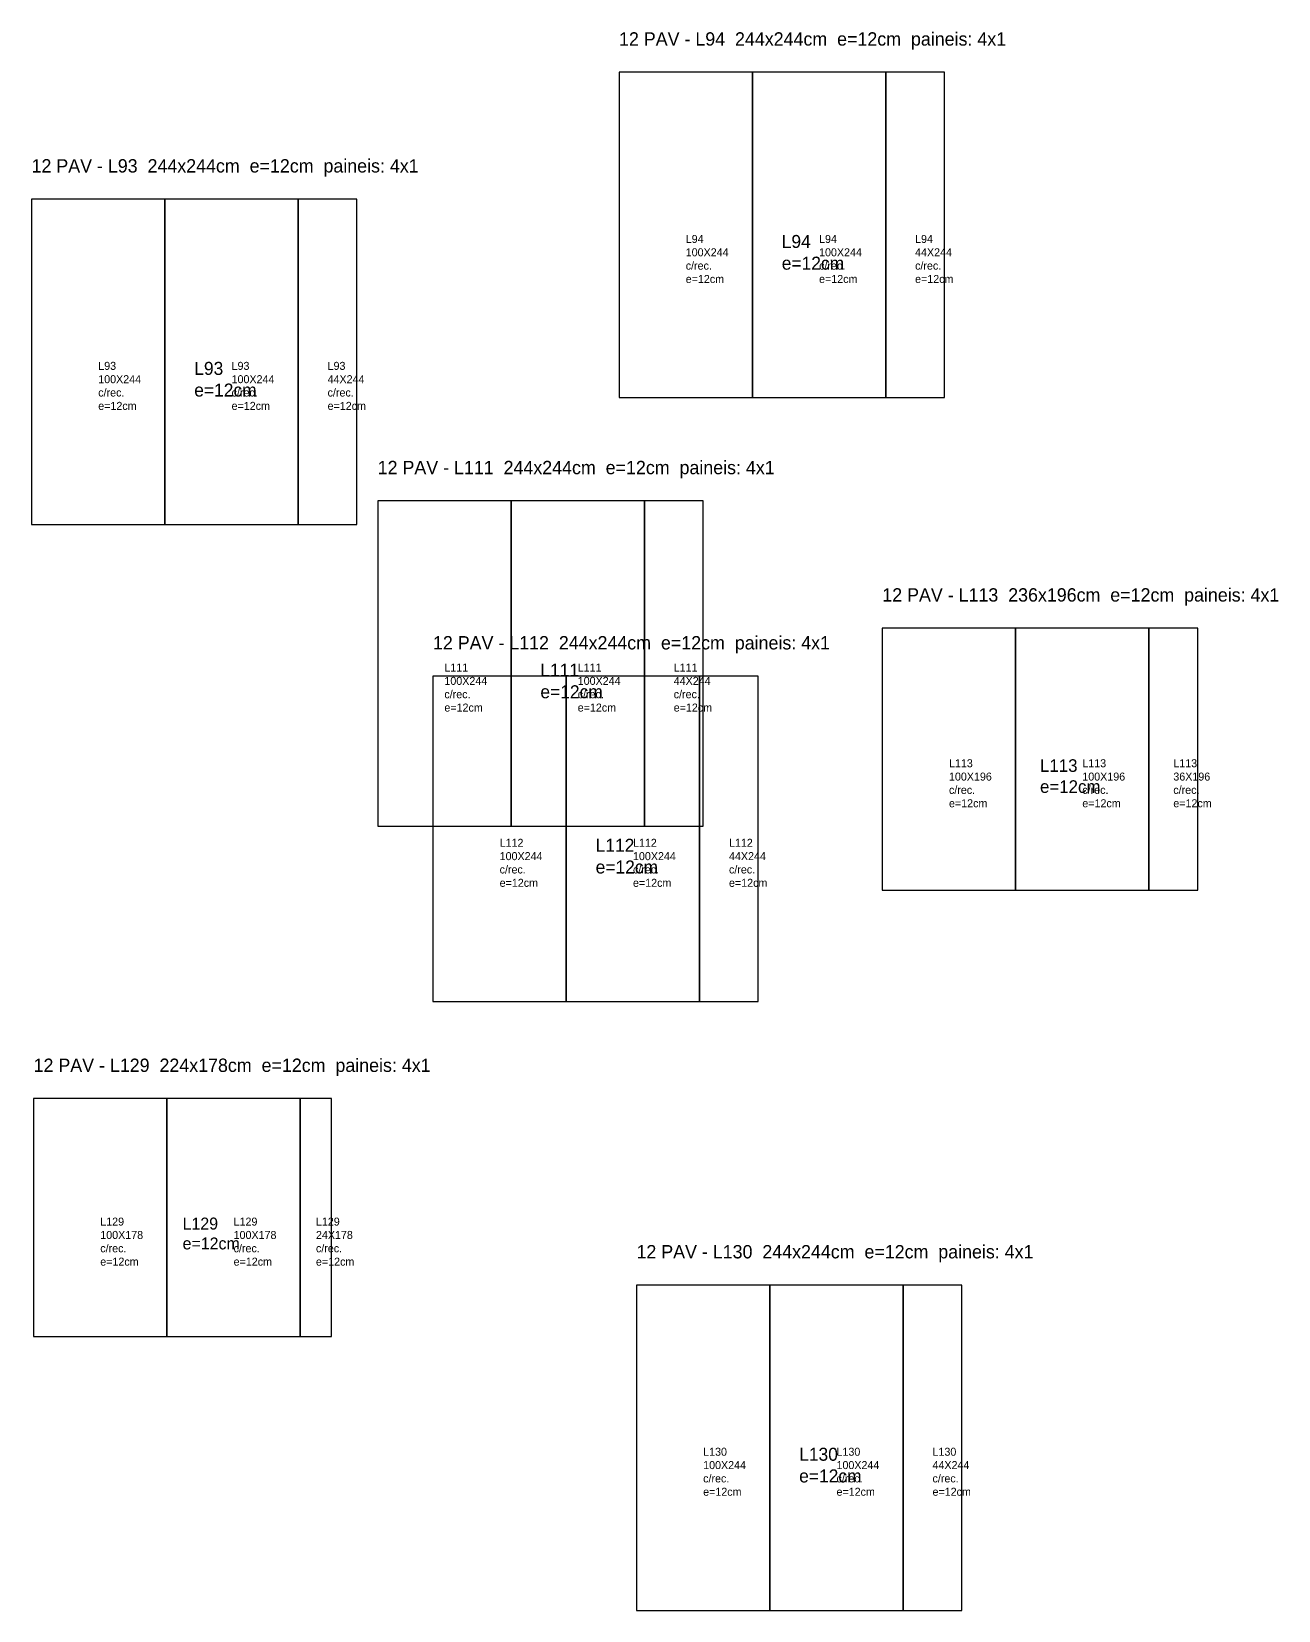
# Model space of a CAD drawing. Header units: metres. Extents: x -8087 to 184, y -3122 to 4551.
# Drawn here: x -4332 to -3396, y 3174 to 4358 of the extents above; entities that cross this region are included whole.
import ezdxf

# ---------------------------------------------------------------- set-up
doc = ezdxf.new("R2010")
doc.units = ezdxf.units.M

msp = doc.modelspace()

# ---------------------------------------------------------------- linework, layer by layer
at = {"layer": 'Contorno'}
for points in [[(-3890.92, 4083.49), (-3646.92, 4083.49), (-3646.92, 4327.49), (-3890.92, 4327.49), (-3890.92, 4083.49)], [(-4331.51, 3988.33), (-4087.51, 3988.33), (-4087.51, 4232.33), (-4331.51, 4232.33), (-4331.51, 3988.33)], [(-4071.92, 3762.08), (-3827.92, 3762.08), (-3827.92, 4006.08), (-4071.92, 4006.08), (-4071.92, 3762.08)], [(-3693.49, 3714.07), (-3456.99, 3714.07), (-3456.99, 3910.57), (-3693.49, 3910.57), (-3693.49, 3714.07)], [(-4030.48, 3630.66), (-3786.48, 3630.66), (-3786.48, 3874.66), (-4030.48, 3874.66), (-4030.48, 3630.66)], [(-4329.99, 3379.33), (-4106.49, 3379.33), (-4106.49, 3557.83), (-4329.99, 3557.83), (-4329.99, 3379.33)], [(-3877.85, 3174), (-3633.85, 3174), (-3633.85, 3418), (-3877.85, 3418), (-3877.85, 3174)]]:
    msp.add_lwpolyline(points, close=True, dxfattribs=at)
at = {"layer": 'Paineis'}
for points in [[(-3890.92, 4083.49), (-3790.92, 4083.49), (-3790.92, 4327.49), (-3890.92, 4327.49)], [(-3790.92, 4083.49), (-3690.92, 4083.49), (-3690.92, 4327.49), (-3790.92, 4327.49)], [(-3690.92, 4083.49), (-3646.92, 4083.49), (-3646.92, 4327.49), (-3690.92, 4327.49)], [(-4331.51, 3988.33), (-4231.51, 3988.33), (-4231.51, 4232.33), (-4331.51, 4232.33)], [(-4231.51, 3988.33), (-4131.51, 3988.33), (-4131.51, 4232.33), (-4231.51, 4232.33)], [(-4131.51, 3988.33), (-4087.51, 3988.33), (-4087.51, 4232.33), (-4131.51, 4232.33)], [(-4071.92, 3762.08), (-3971.92, 3762.08), (-3971.92, 4006.08), (-4071.92, 4006.08)], [(-3971.92, 3762.08), (-3871.92, 3762.08), (-3871.92, 4006.08), (-3971.92, 4006.08)], [(-3871.92, 3762.08), (-3827.92, 3762.08), (-3827.92, 4006.08), (-3871.92, 4006.08)], [(-3693.49, 3714.07), (-3593.49, 3714.07), (-3593.49, 3910.57), (-3693.49, 3910.57)], [(-3593.49, 3714.07), (-3493.49, 3714.07), (-3493.49, 3910.57), (-3593.49, 3910.57)], [(-3493.49, 3714.07), (-3456.99, 3714.07), (-3456.99, 3910.57), (-3493.49, 3910.57)], [(-4030.48, 3630.66), (-3930.48, 3630.66), (-3930.48, 3874.66), (-4030.48, 3874.66)], [(-3930.48, 3630.66), (-3830.48, 3630.66), (-3830.48, 3874.66), (-3930.48, 3874.66)], [(-3830.48, 3630.66), (-3786.48, 3630.66), (-3786.48, 3874.66), (-3830.48, 3874.66)], [(-4329.99, 3379.33), (-4229.99, 3379.33), (-4229.99, 3557.83), (-4329.99, 3557.83)], [(-4229.99, 3379.33), (-4129.99, 3379.33), (-4129.99, 3557.83), (-4229.99, 3557.83)], [(-4129.99, 3379.33), (-4106.49, 3379.33), (-4106.49, 3557.83), (-4129.99, 3557.83)], [(-3877.85, 3174), (-3777.85, 3174), (-3777.85, 3418), (-3877.85, 3418)], [(-3777.85, 3174), (-3677.85, 3174), (-3677.85, 3418), (-3777.85, 3418)], [(-3677.85, 3174), (-3633.85, 3174), (-3633.85, 3418), (-3677.85, 3418)]]:
    msp.add_lwpolyline(points, close=True, dxfattribs=at)

# ---------------------------------------------------------------- texts
at = {"layer": 'AUX00', "char_height": 6, "attachment_point": 1}
for s, insert in [('L94\\P100X244\\Pc/rec.\\Pe=12cm', (-3840.92, 4205.49)), ('L94\\P100X244\\Pc/rec.\\Pe=12cm', (-3740.92, 4205.49)), ('L94\\P44X244\\Pc/rec.\\Pe=12cm', (-3668.92, 4205.49)), ('L93\\P100X244\\Pc/rec.\\Pe=12cm', (-4281.51, 4110.33)), ('L93\\P100X244\\Pc/rec.\\Pe=12cm', (-4181.51, 4110.33)), ('L93\\P44X244\\Pc/rec.\\Pe=12cm', (-4109.51, 4110.33)), ('L111\\P100X244\\Pc/rec.\\Pe=12cm', (-4021.92, 3884.08)), ('L111\\P100X244\\Pc/rec.\\Pe=12cm', (-3921.92, 3884.08)), ('L111\\P44X244\\Pc/rec.\\Pe=12cm', (-3849.92, 3884.08)), ('L113\\P100X196\\Pc/rec.\\Pe=12cm', (-3643.49, 3812.32)), ('L113\\P100X196\\Pc/rec.\\Pe=12cm', (-3543.49, 3812.32)), ('L113\\P36X196\\Pc/rec.\\Pe=12cm', (-3475.24, 3812.32)), ('L112\\P100X244\\Pc/rec.\\Pe=12cm', (-3980.48, 3752.66)), ('L112\\P100X244\\Pc/rec.\\Pe=12cm', (-3880.48, 3752.66)), ('L112\\P44X244\\Pc/rec.\\Pe=12cm', (-3808.48, 3752.66)), ('L129\\P100X178\\Pc/rec.\\Pe=12cm', (-4279.99, 3468.58)), ('L129\\P100X178\\Pc/rec.\\Pe=12cm', (-4179.99, 3468.58)), ('L129\\P24X178\\Pc/rec.\\Pe=12cm', (-4118.24, 3468.58)), ('L130\\P100X244\\Pc/rec.\\Pe=12cm', (-3827.85, 3296)), ('L130\\P100X244\\Pc/rec.\\Pe=12cm', (-3727.85, 3296)), ('L130\\P44X244\\Pc/rec.\\Pe=12cm', (-3655.85, 3296))]:
    msp.add_mtext(s, dxfattribs=dict(at, insert=insert))
at = {"layer": 'NOMENCLATURA', "char_height": 10, "attachment_point": 1}
for s, insert in [('12 PAV - L94  244x244cm  e=12cm  paineis: 4x1', (-3890.92, 4357.49)), ('12 PAV - L93  244x244cm  e=12cm  paineis: 4x1', (-4331.51, 4262.33)), ('12 PAV - L111  244x244cm  e=12cm  paineis: 4x1', (-4071.92, 4036.08)), ('12 PAV - L113  236x196cm  e=12cm  paineis: 4x1', (-3693.49, 3940.57)), ('12 PAV - L112  244x244cm  e=12cm  paineis: 4x1', (-4030.48, 3904.66)), ('12 PAV - L129  224x178cm  e=12cm  paineis: 4x1', (-4329.99, 3587.83)), ('12 PAV - L130  244x244cm  e=12cm  paineis: 4x1', (-3877.85, 3448))]:
    msp.add_mtext(s, dxfattribs=dict(at, insert=insert))
at = {"layer": 'Texto Secao', "attachment_point": 1}
for s, insert, char_height in [('L94\\Pe=12cm', (-3768.92, 4205.49), 9.76), ('L93\\Pe=12cm', (-4209.51, 4110.33), 9.76), ('L111\\Pe=12cm', (-3949.92, 3884.08), 9.76), ('L113\\Pe=12cm', (-3575.24, 3812.32), 9.46), ('L112\\Pe=12cm', (-3908.48, 3752.66), 9.76), ('L129\\Pe=12cm', (-4218.24, 3468.58), 8.94), ('L130\\Pe=12cm', (-3755.85, 3296), 9.76)]:
    msp.add_mtext(s, dxfattribs=dict(at, insert=insert, char_height=char_height))

doc.saveas('drawing.dxf')
